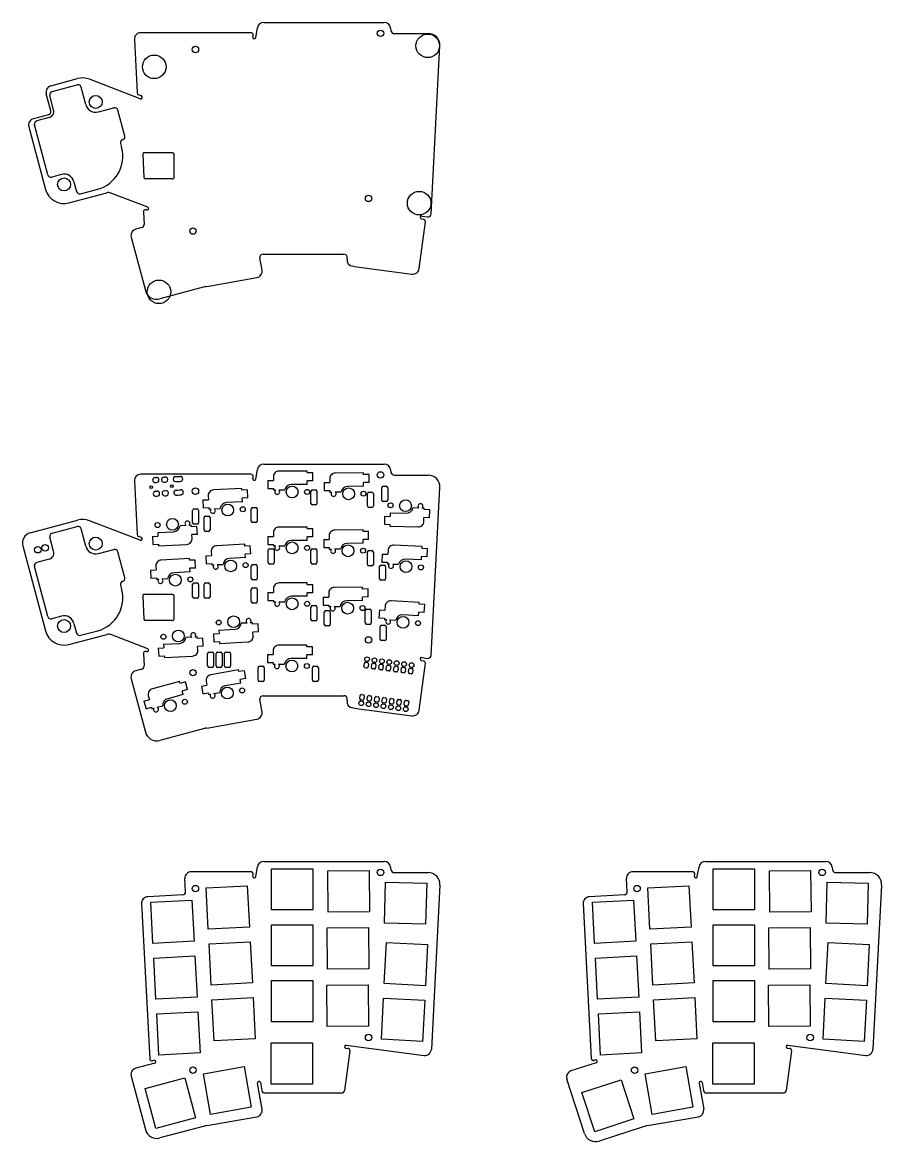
# Model space of a CAD drawing. Extents: x 33 to 645, y -281 to 127.
# Drawn here: x 352.9 to 644.8, y -252.8 to 127.4 of the extents above; entities that cross this region are included whole.
import ezdxf

# ---------------------------------------------------------------- set-up
doc = ezdxf.new("R2010")
doc.units = 0
doc.layers.add('BLACK', color=7, linetype='CONTINUOUS')

msp = doc.modelspace()

# ---------------------------------------------------------------- linework, layer by layer
at = {"layer": 'BLACK', "linetype": 'CONTINUOUS'}
for p, q in [((432.172799, 122.257674), (432.756093, 125.565697)), ((434.922672, 127.383671), (475.822531, 127.383671)), ((478.00371, 125.470828), (478.125256, 124.547593)), ((430.551586, 123.891171), (393.158092, 123.891171)), ((431.187991, 122.43132), (431.290192, 123.010935)), ((479.215845, 123.591171), (490.762058, 123.591171)), ((390.961107, 121.576032), (391.9127, 103.41854)), ((491.769481, 62.38466), (494.756576, 119.381827)), ((362.621903, 105.866372), (371.703366, 108.299742)), ((392.966374, 101.467345), (375.715019, 108.08952)), ((362.621052, 97.369432), (361.066269, 103.17193)), ((363.04295, 103.908637), (371.513704, 106.178369)), ((374.456072, 99.447407), (372.860923, 105.400552)), ((393.362895, 102.385258), (392.392896, 102.757607)), ((363.561095, 97.724845), (362.265133, 102.561417)), ((361.843237, 96.022212), (356.66202, 94.633901)), ((378.742682, 96.97254), (383.958673, 98.370169)), ((387.679398, 88.734313), (385.305894, 97.592352)), ((355.106388, 91.939463), (360.807254, 70.663542)), ((361.54854, 75.624434), (357.012358, 92.553695)), ((362.005464, 95.030404), (357.790174, 93.900914)), ((386.972293, 87.509569), (386.97229, 87.509568)), ((386.265185, 86.284824), (386.653414, 84.835933)), ((393.796446, 82.581003), (394.210468, 74.681003)), ((403.93662, 83.107171), (394.295761, 83.107171)), ((404.43662, 74.707171), (404.43662, 82.607171)), ((366.179905, 75.726606), (362.895761, 74.846617)), ((370.466515, 73.251739), (371.346506, 69.967586)), ((403.93662, 74.207171), (394.709782, 74.207171)), ((368.768096, 66.067348), (381.573904, 69.498653)), ((372.693725, 69.18977), (378.521685, 70.751367)), ((395.497858, 64.603803), (382.931716, 69.427493)), ((394.032622, 62.966017), (394.251882, 58.782261)), ((395.137645, 63.671952), (395.050371, 63.705454)), ((488.564045, 61.610303), (490.547086, 61.349231)), ((393.438092, 57.662174), (391.442569, 57.127472)), ((487.718224, 43.781383), (489.811445, 59.680981)), ((488.433518, 60.618861), (489.165757, 60.52246)), ((389.886937, 54.433034), (394.747914, 36.291617)), ((434.338018, 43.235147), (433.605197, 47.391132)), ((434.338018, 43.235147), (433.605197, 47.391132)), ((434.688485, 48.682147), (462.15794, 48.682147)), ((463.192147, 47.010301), (463.248529, 47.438569)), ((465.637413, 44.469393), (465.08617, 44.541966)), ((465.637413, 44.469393), (485.249887, 41.887363)), ((415.581915, 37.693967), (432.553472, 40.68654)), ((414.73874, 37.507038), (399.646893, 33.46319)), ((434.922672, -22.616329), (475.822531, -22.616329)), ((430.551586, -26.108829), (393.158092, -26.108829)), ((432.172799, -27.742326), (432.756093, -24.434303)), ((449.68862, -25.025559), (440.11282, -25.025559)), ((449.68862, -25.626068), (449.68862, -25.025559)), ((451.576431, -25.626068), (449.68862, -25.626068)), ((451.576431, -28.343868), (451.576431, -25.626068)), ((468.79354, -25.620212), (459.218105, -25.703776)), ((468.79878, -26.220699), (468.79354, -25.620212)), ((470.686519, -26.204224), (468.79878, -26.220699)), ((470.710236, -28.921921), (470.686519, -26.204224)), ((478.00371, -24.529172), (478.125256, -25.452407)), ((479.215845, -26.408829), (490.762058, -26.408829)), ((390.961107, -28.423968), (391.9127, -46.58146)), ((397.954016, -27.221554), (398.41059, -27.197626)), ((398.044411, -28.946387), (398.500985, -28.922459)), ((400.947109, -27.064692), (401.403682, -27.040764)), ((401.037504, -28.789525), (401.494077, -28.765597)), ((404.954809, -26.854658), (405.411382, -26.83073)), ((405.045204, -28.579491), (405.501777, -28.555563)), ((405.411382, -26.83073), (406.021864, -26.831581)), ((405.501777, -28.555563), (406.112258, -28.556414)), ((406.021864, -26.831581), (406.478437, -26.807653)), ((406.112258, -28.556414), (406.568832, -28.532486)), ((431.187991, -27.56868), (431.290192, -26.989065)), ((436.30282, -28.241869), (436.30282, -30.959669)), ((436.30282, -28.241869), (438.190631, -28.241869)), ((438.190631, -26.895669), (438.190631, -28.241869)), ((449.68862, -29.562669), (444.294631, -29.562669)), ((449.68862, -29.562669), (449.68862, -28.343868)), ((451.576431, -28.343868), (449.68862, -28.343868)), ((455.436317, -28.953212), (457.324056, -28.936738)), ((455.436317, -28.953212), (455.460034, -31.670908)), ((457.312308, -27.590589), (457.324056, -28.936738)), ((468.833133, -30.15715), (463.43935, -30.20422)), ((470.710236, -28.921921), (468.822497, -28.938395)), ((468.833133, -30.15715), (468.822497, -28.938395)), ((475.478551, -30.200029), (476.510551, -30.200029)), ((398.196677, -31.851799), (398.653251, -31.827871)), ((398.287072, -33.576632), (398.743645, -33.552704)), ((401.18977, -31.694938), (401.646343, -31.67101)), ((401.280164, -33.419771), (401.736738, -33.395843)), ((405.197637, -31.488099), (405.654211, -31.464171)), ((405.288032, -33.212932), (405.744605, -33.189004)), ((405.654211, -31.464171), (406.261259, -31.399512)), ((405.744605, -33.189004), (406.351653, -33.124345)), ((406.261259, -31.399512), (406.717832, -31.375584)), ((406.351653, -33.124345), (406.808227, -33.100417)), ((416.059798, -33.389165), (416.130254, -34.73352)), ((427.444156, -30.919859), (417.881479, -31.421019)), ((427.475585, -31.519545), (427.444156, -30.919859)), ((429.360808, -31.420746), (427.475585, -31.519545)), ((429.503047, -34.134821), (427.617823, -34.233621)), ((429.503047, -34.134821), (429.360808, -31.420746)), ((436.30282, -30.959669), (438.190631, -30.959669)), ((438.190631, -30.959669), (438.190631, -31.442668)), ((438.190631, -31.442668), (438.91902, -31.442668)), ((440.03662, -31.442269), (442.03463, -31.442668)), ((450.95762, -36.018029), (450.95762, -31.836429)), ((451.45762, -31.336429), (452.48962, -31.336429)), ((452.98962, -31.836429), (452.98962, -36.018029)), ((455.460034, -31.670908), (457.347773, -31.654434)), ((457.347773, -31.654434), (457.351988, -32.137415)), ((457.351988, -32.137415), (458.080349, -32.131058)), ((459.197903, -32.120907), (461.195841, -32.10387)), ((470.10922, -36.881629), (470.10922, -32.700029)), ((470.60922, -32.200029), (471.64122, -32.200029)), ((472.14122, -32.700029), (472.14122, -36.881629)), ((474.978551, -34.881629), (474.978551, -30.700029)), ((477.010551, -30.700029), (477.010551, -34.881629)), ((491.769481, -87.61534), (494.756576, -30.618173)), ((411.254245, -37.862035), (412.286245, -37.862035)), ((414.24503, -34.832321), (416.130254, -34.73352)), ((414.24503, -34.832321), (414.387268, -37.546396)), ((414.387268, -37.546396), (416.272492, -37.447596)), ((416.272492, -37.447596), (416.29777, -37.929933)), ((416.29777, -37.929933), (417.025161, -37.891812)), ((418.141209, -37.832923), (420.136501, -37.728753)), ((427.68161, -35.450751), (422.295013, -35.733051)), ((427.68161, -35.450751), (427.617823, -34.233621)), ((430.695059, -42.037829), (430.695059, -37.856229)), ((431.195059, -37.356229), (432.227059, -37.356229)), ((432.727059, -37.856229), (432.727059, -42.037829)), ((452.48962, -36.518029), (451.45762, -36.518029)), ((471.64122, -37.381629), (470.60922, -37.381629)), ((476.510551, -35.381629), (475.478551, -35.381629)), ((487.567151, -37.570892), (485.569835, -37.518192)), ((489.412517, -37.618816), (488.684378, -37.599749)), ((489.399873, -38.10165), (489.412517, -37.618816)), ((355.605439, -46.013685), (371.703366, -41.700258)), ((410.754245, -42.543635), (410.754245, -38.362035)), ((412.786245, -38.362035), (412.786245, -42.543635)), ((414.643244, -45.016835), (414.643244, -40.835235)), ((415.143244, -40.335235), (416.175244, -40.335235)), ((416.675244, -40.835235), (416.675244, -45.016835)), ((475.950187, -40.366155), (475.879044, -43.083023)), ((475.950187, -40.366155), (477.837351, -40.415573)), ((477.869256, -39.197189), (477.837351, -40.415573)), ((477.869256, -39.197189), (483.261396, -39.338387)), ((489.29349, -42.164257), (489.32873, -40.818518)), ((491.215894, -40.867935), (489.32873, -40.818518)), ((491.287037, -38.151067), (489.399873, -38.10165)), ((491.215894, -40.867935), (491.287037, -38.151067)), ((363.04295, -46.091363), (371.513704, -43.821631)), ((374.456072, -50.552593), (372.860923, -44.599448)), ((392.966374, -48.532655), (375.715019, -41.91048)), ((398.927492, -45.900522), (404.314089, -45.618222)), ((408.467893, -43.51835), (406.472601, -43.62252)), ((410.311332, -43.42134), (409.583941, -43.459461)), ((410.33661, -43.903677), (410.311332, -43.42134)), ((412.221834, -43.804877), (410.33661, -43.903677)), ((412.286245, -43.043635), (411.254245, -43.043635)), ((412.364072, -46.518952), (412.221834, -43.804877)), ((416.175244, -45.516835), (415.143244, -45.516835)), ((432.227059, -42.537829), (431.195059, -42.537829)), ((449.68862, -44.025519), (440.11282, -44.025519)), ((449.68862, -44.626028), (449.68862, -44.025519)), ((451.576431, -44.626028), (449.68862, -44.626028)), ((451.576431, -47.343828), (451.576431, -44.626028)), ((468.625554, -44.981438), (459.050119, -45.065002)), ((468.630794, -45.581925), (468.625554, -44.981438)), ((470.518533, -45.56545), (468.630794, -45.581925)), ((470.54225, -48.283147), (470.518533, -45.56545)), ((475.879044, -43.083023), (477.766208, -43.132441)), ((477.766208, -43.132441), (477.750488, -43.732745)), ((477.750488, -43.732745), (487.323007, -43.983409)), ((363.561095, -52.275155), (362.265133, -47.438583)), ((393.362895, -47.614742), (392.392896, -47.242393)), ((397.106055, -47.216452), (398.991279, -47.117652)), ((397.106055, -47.216452), (397.248294, -49.930527)), ((398.927492, -45.900522), (398.991279, -47.117652)), ((412.364072, -46.518952), (410.478848, -46.617753)), ((410.549304, -47.962108), (410.478848, -46.617753)), ((436.30282, -47.241829), (436.30282, -49.959629)), ((436.30282, -47.241829), (438.190631, -47.241829)), ((438.190631, -45.895629), (438.190631, -47.241829)), ((449.68862, -48.562629), (444.294631, -48.562629)), ((449.68862, -48.562629), (449.68862, -47.343828)), ((451.576431, -47.343828), (449.68862, -47.343828)), ((455.268331, -48.314438), (457.15607, -48.297964)), ((455.268331, -48.314438), (455.292048, -51.032134)), ((457.144322, -46.951815), (457.15607, -48.297964)), ((470.54225, -48.283147), (468.654511, -48.299621)), ((468.665147, -49.518376), (468.654511, -48.299621)), ((353.059854, -50.422767), (360.807254, -79.336458)), ((378.742682, -53.02746), (383.958673, -51.629831)), ((387.679398, -61.265687), (385.305894, -52.407648)), ((397.248294, -49.930527), (399.133517, -49.831728)), ((399.133517, -49.831728), (399.164946, -50.431414)), ((399.164946, -50.431414), (408.727623, -49.930254)), ((417.054181, -52.36312), (417.124637, -53.707475)), ((428.438539, -49.893814), (418.875862, -50.394974)), ((428.469968, -50.4935), (428.438539, -49.893814)), ((430.355191, -50.394701), (428.469968, -50.4935)), ((430.49743, -53.108776), (428.612206, -53.207576)), ((428.675993, -54.424706), (428.612206, -53.207576)), ((430.49743, -53.108776), (430.355191, -50.394701)), ((436.30282, -49.959629), (438.190631, -49.959629)), ((436.42882, -56.084029), (436.42882, -51.902429)), ((436.92882, -51.402429), (437.96082, -51.402429)), ((438.190631, -49.959629), (438.190631, -50.442628)), ((438.190631, -50.442628), (438.91902, -50.442628)), ((438.46082, -51.902429), (438.46082, -56.084029)), ((440.03662, -50.442229), (442.03463, -50.442628)), ((450.95762, -56.084029), (450.95762, -51.902429)), ((451.45762, -51.402429), (452.48962, -51.402429)), ((452.98962, -51.902429), (452.98962, -56.084029)), ((455.292048, -51.032134), (457.179787, -51.01566)), ((457.179787, -51.01566), (457.184002, -51.498641)), ((457.184002, -51.498641), (457.912363, -51.492284)), ((459.029917, -51.482133), (461.027855, -51.465096)), ((468.665147, -49.518376), (463.271364, -49.565446)), ((470.10922, -56.727235), (470.10922, -52.545635)), ((470.60922, -52.045635), (471.64122, -52.045635)), ((472.14122, -52.545635), (472.14122, -56.727235)), ((475.17605, -53.192397), (475.033811, -55.906473)), ((475.17605, -53.192397), (477.061273, -53.291198)), ((477.131729, -51.946843), (477.061273, -53.291198)), ((488.711834, -50.681055), (479.149157, -50.179895)), ((488.680405, -51.280741), (488.711834, -50.681055)), ((490.565629, -51.37954), (488.680405, -51.280741)), ((490.423391, -54.093616), (490.565629, -51.37954)), ((362.005464, -54.969596), (357.790174, -56.099086)), ((409.665791, -54.733669), (400.103114, -55.234829)), ((409.69722, -55.333355), (409.665791, -54.733669)), ((411.582443, -55.234556), (409.69722, -55.333355)), ((411.724682, -57.948631), (411.582443, -55.234556)), ((415.239413, -53.806276), (417.124637, -53.707475)), ((415.239413, -53.806276), (415.381651, -56.520351)), ((415.381651, -56.520351), (417.266875, -56.421551)), ((417.266875, -56.421551), (417.292153, -56.903888)), ((417.292153, -56.903888), (418.019544, -56.865767)), ((419.135592, -56.806878), (421.130884, -56.702708)), ((428.675993, -54.424706), (423.289396, -54.707006)), ((431.195059, -56.787229), (432.227059, -56.787229)), ((437.96082, -56.584029), (436.92882, -56.584029)), ((452.48962, -56.584029), (451.45762, -56.584029)), ((474.77482, -56.939629), (475.80682, -56.939629)), ((475.033811, -55.906473), (476.919035, -56.005273)), ((476.919035, -56.005273), (476.893757, -56.48761)), ((476.893757, -56.48761), (477.621148, -56.525731)), ((478.737236, -56.583823), (480.732488, -56.68879)), ((488.47438, -55.211947), (483.087783, -54.929646)), ((488.47438, -55.211947), (488.538167, -53.994816)), ((490.423391, -54.093616), (488.538167, -53.994816)), ((361.54854, -74.375566), (357.012358, -57.446305)), ((396.466665, -58.646131), (398.351889, -58.54733)), ((396.466665, -58.646131), (396.608903, -61.360206)), ((398.281433, -57.202975), (398.351889, -58.54733)), ((409.903245, -59.264561), (404.516648, -59.546861)), ((411.724682, -57.948631), (409.839458, -58.047431)), ((409.903245, -59.264561), (409.839458, -58.047431)), ((430.695059, -61.468829), (430.695059, -57.287229)), ((432.727059, -57.287229), (432.727059, -61.468829)), ((471.64122, -57.227235), (470.60922, -57.227235)), ((474.27482, -61.621229), (474.27482, -57.439629)), ((476.30682, -57.439629), (476.30682, -61.621229)), ((386.265185, -63.715176), (386.653414, -65.164067)), ((386.972293, -62.490431), (386.97229, -62.490432)), ((396.608903, -61.360206), (398.494127, -61.261406)), ((398.494127, -61.261406), (398.519405, -61.743743)), ((398.519405, -61.743743), (399.246796, -61.705622)), ((400.362844, -61.646733), (402.358136, -61.542563)), ((410.754245, -67.703035), (410.754245, -63.521435)), ((411.254245, -63.021435), (412.286245, -63.021435)), ((412.786245, -63.521435), (412.786245, -67.703035)), ((414.643244, -67.703035), (414.643244, -63.521435)), ((415.143244, -63.021435), (416.175244, -63.021435)), ((416.675244, -63.521435), (416.675244, -67.703035)), ((432.227059, -61.968829), (431.195059, -61.968829)), ((449.68862, -63.025719), (440.11282, -63.025719)), ((449.68862, -63.626228), (449.68862, -63.025719)), ((451.576431, -63.626228), (449.68862, -63.626228)), ((451.576431, -66.344028), (451.576431, -63.626228)), ((468.459747, -64.480916), (458.884312, -64.56448)), ((468.464987, -65.081403), (468.459747, -64.480916)), ((475.80682, -62.121229), (474.77482, -62.121229)), ((393.796446, -67.418997), (394.210468, -75.318997)), ((403.93662, -66.892829), (394.295761, -66.892829)), ((404.43662, -75.292829), (404.43662, -67.392829)), ((412.286245, -68.203035), (411.254245, -68.203035)), ((416.175244, -68.203035), (415.143244, -68.203035)), ((430.695059, -69.354832), (430.695059, -65.173232)), ((431.195059, -64.673232), (432.227059, -64.673232)), ((432.727059, -65.173232), (432.727059, -69.354832)), ((436.30282, -66.242029), (436.30282, -68.959829)), ((436.30282, -66.242029), (438.190631, -66.242029)), ((438.190631, -64.895829), (438.190631, -66.242029)), ((449.68862, -67.562829), (444.294631, -67.562829)), ((449.68862, -67.562829), (449.68862, -66.344028)), ((451.576431, -66.344028), (449.68862, -66.344028)), ((455.102524, -67.813916), (456.990263, -67.797442)), ((455.102524, -67.813916), (455.126241, -70.531612)), ((456.978515, -66.451293), (456.990263, -67.797442)), ((470.352726, -65.064928), (468.464987, -65.081403)), ((470.376443, -67.782625), (468.488704, -67.799099)), ((468.49934, -69.017854), (468.488704, -67.799099)), ((470.376443, -67.782625), (470.352726, -65.064928)), ((432.227059, -69.854832), (431.195059, -69.854832)), ((436.30282, -68.959829), (438.190631, -68.959829)), ((438.190631, -68.959829), (438.190631, -69.442828)), ((438.190631, -69.442828), (438.91902, -69.442828)), ((440.03662, -69.442429), (442.03463, -69.442828)), ((450.95762, -75.397829), (450.95762, -71.216229)), ((451.45762, -70.716229), (452.48962, -70.716229)), ((452.98962, -71.216229), (452.98962, -75.397829)), ((455.126241, -70.531612), (457.01398, -70.515138)), ((457.01398, -70.515138), (457.018195, -70.998119)), ((457.018195, -70.998119), (457.746556, -70.991762)), ((458.86411, -70.981611), (460.862048, -70.964574)), ((468.49934, -69.017854), (463.105557, -69.064924)), ((469.897316, -71.916029), (470.929316, -71.916029)), ((474.184061, -72.120667), (474.041822, -74.834743)), ((474.184061, -72.120667), (476.069284, -72.219468)), ((476.13974, -70.875113), (476.069284, -72.219468)), ((487.719845, -69.609325), (478.157168, -69.108165)), ((487.688416, -70.209011), (487.719845, -69.609325)), ((489.57364, -70.30781), (487.688416, -70.209011)), ((489.431402, -73.021886), (489.57364, -70.30781)), ((366.179905, -74.273394), (362.895761, -75.153383)), ((403.93662, -75.792829), (394.709782, -75.792829)), ((452.48962, -75.897829), (451.45762, -75.897829)), ((455.487712, -77.113035), (455.487712, -72.931435)), ((455.987712, -72.431435), (457.019712, -72.431435)), ((457.519712, -72.931435), (457.519712, -77.113035)), ((469.397316, -76.597629), (469.397316, -72.416029)), ((471.429316, -72.416029), (471.429316, -76.597629)), ((474.041822, -74.834743), (475.927046, -74.933543)), ((475.927046, -74.933543), (475.901768, -75.41588)), ((475.901768, -75.41588), (476.629159, -75.454001)), ((477.745247, -75.512093), (479.740499, -75.61706)), ((487.482391, -74.140217), (482.095794, -73.857916)), ((487.482391, -74.140217), (487.546178, -72.923086)), ((489.431402, -73.021886), (487.546178, -72.923086)), ((370.466515, -76.748261), (371.346506, -80.032414)), ((372.693725, -80.81023), (378.521685, -79.248633)), ((419.688693, -79.00849), (425.07529, -78.72619)), ((419.688693, -79.00849), (419.75248, -80.22562)), ((429.229094, -76.626318), (427.233802, -76.730488)), ((431.072533, -76.529308), (430.345142, -76.567429)), ((431.097811, -77.011645), (431.072533, -76.529308)), ((432.983035, -76.912845), (431.097811, -77.011645)), ((433.125273, -79.62692), (431.240049, -79.725721)), ((431.310505, -81.070076), (431.240049, -79.725721)), ((433.125273, -79.62692), (432.983035, -76.912845)), ((457.019712, -77.613035), (455.987712, -77.613035)), ((470.929316, -77.097629), (469.897316, -77.097629)), ((474.441366, -82.069629), (474.441366, -77.888029)), ((474.941366, -77.388029), (475.973366, -77.388029)), ((476.473366, -77.888029), (476.473366, -82.069629)), ((368.768096, -83.932652), (381.573904, -80.501347)), ((395.497858, -85.396197), (382.931716, -80.572507)), ((400.916266, -83.848595), (406.302863, -83.566295)), ((410.456667, -81.466423), (408.461375, -81.570593)), ((412.300106, -81.369413), (411.572715, -81.407534)), ((412.325384, -81.85175), (412.300106, -81.369413)), ((414.210608, -81.75295), (412.325384, -81.85175)), ((414.352846, -84.467025), (414.210608, -81.75295)), ((417.867256, -80.32442), (419.75248, -80.22562)), ((417.867256, -80.32442), (418.009495, -83.038495)), ((418.009495, -83.038495), (419.894718, -82.939696)), ((419.894718, -82.939696), (419.926147, -83.539382)), ((419.926147, -83.539382), (429.488824, -83.038222)), ((475.973366, -82.569629), (474.941366, -82.569629)), ((394.032622, -87.033983), (394.251882, -91.217739)), ((395.137645, -86.328048), (395.050371, -86.294546)), ((399.094829, -85.164525), (400.980053, -85.065725)), ((399.094829, -85.164525), (399.237068, -87.8786)), ((400.916266, -83.848595), (400.980053, -85.065725)), ((414.352846, -84.467025), (412.467622, -84.565826)), ((412.538078, -85.910181), (412.467622, -84.565826)), ((415.837772, -91.210435), (415.837772, -87.028835)), ((416.337772, -86.528835), (417.369772, -86.528835)), ((417.869772, -87.028835), (417.869772, -91.210435)), ((418.720672, -91.210435), (418.720672, -87.028835)), ((419.220672, -86.528835), (420.252672, -86.528835)), ((420.752672, -87.028835), (420.752672, -91.210435)), ((421.603572, -91.210435), (421.603572, -87.028835)), ((422.103572, -86.528835), (423.135572, -86.528835)), ((423.635572, -87.028835), (423.635572, -91.210435)), ((436.214514, -87.374053), (436.214514, -90.091853)), ((436.214514, -87.374053), (438.102325, -87.374053)), ((438.102325, -86.027853), (438.102325, -87.374053)), ((449.600314, -84.157743), (440.024514, -84.157743)), ((449.600314, -84.758252), (449.600314, -84.157743)), ((451.488125, -84.758252), (449.600314, -84.758252)), ((451.488125, -87.476052), (451.488125, -84.758252)), ((399.237068, -87.8786), (401.122291, -87.779801)), ((401.122291, -87.779801), (401.15372, -88.379487)), ((401.15372, -88.379487), (410.716397, -87.878327)), ((436.214514, -90.091853), (438.102325, -90.091853)), ((438.102325, -90.091853), (438.102325, -90.574852)), ((438.102325, -90.574852), (438.830714, -90.574852)), ((439.948314, -90.574453), (441.946324, -90.574852)), ((449.600314, -88.694853), (444.206325, -88.694853)), ((449.600314, -88.694853), (449.600314, -87.476052)), ((451.488125, -87.476052), (449.600314, -87.476052)), ((468.959755, -91.379944), (469.098896, -90.323064)), ((469.547684, -89.978697), (470.142551, -90.057012)), ((470.486918, -90.505801), (470.347777, -91.562681)), ((471.478025, -91.711481), (471.617167, -90.654601)), ((472.065954, -90.310233), (472.660821, -90.388549)), ((473.005188, -90.837337), (472.866047, -91.894217)), ((473.996295, -92.043017), (474.135435, -90.986137)), ((474.584224, -90.64177), (475.179091, -90.720085)), ((475.523458, -91.168874), (475.384317, -92.225754)), ((477.102494, -90.973306), (477.697361, -91.051622)), ((487.718224, -106.218617), (489.811445, -90.319019)), ((488.433518, -89.381139), (489.165757, -89.47754)), ((488.564045, -88.389697), (490.547086, -88.650769)), ((393.438092, -92.337826), (391.442569, -92.872528)), ((417.369772, -91.710435), (416.337772, -91.710435)), ((426.380845, -92.557457), (416.950523, -94.220277)), ((420.252672, -91.710435), (419.220672, -91.710435)), ((423.135572, -91.710435), (422.103572, -91.710435)), ((426.485123, -93.148843), (426.380845, -92.557457)), ((428.344253, -92.821028), (426.485123, -93.148843)), ((428.816194, -95.497539), (428.344253, -92.821028)), ((433.02162, -96.00854), (433.02162, -91.82694)), ((433.52162, -91.32694), (434.55362, -91.32694)), ((435.05362, -91.82694), (435.05362, -96.00854)), ((451.445772, -96.020035), (451.445772, -91.838435)), ((451.945772, -91.338435), (452.977772, -91.338435)), ((453.477772, -91.838435), (453.477772, -96.020035)), ((469.898989, -91.907048), (469.304122, -91.828733)), ((472.417259, -92.238585), (471.822392, -92.160269)), ((474.935529, -92.570121), (474.340662, -92.491806)), ((476.514564, -92.374554), (476.653705, -91.317674)), ((477.453799, -92.901658), (476.858932, -92.823342)), ((478.041728, -91.50041), (477.902587, -92.557292)), ((479.032834, -92.70609), (479.171975, -91.64921)), ((479.972069, -93.233195), (479.377202, -93.154879)), ((479.620764, -91.304843), (480.215631, -91.383158)), ((480.559998, -91.831947), (480.420857, -92.888827)), ((481.551104, -93.037627), (481.690245, -91.980747)), ((482.490339, -93.564731), (481.895472, -93.486415)), ((482.139034, -91.636379), (482.733901, -91.714695)), ((483.078268, -92.163483), (482.939127, -93.220364)), ((484.069374, -93.369163), (484.208515, -92.312283)), ((485.008609, -93.896268), (484.413742, -93.817952)), ((484.657304, -91.967916), (485.252171, -92.04623)), ((485.596538, -92.49502), (485.457397, -93.5519)), ((389.886937, -95.566966), (394.747914, -113.708383)), ((406.332092, -96.548353), (397.08258, -99.026752)), ((406.487516, -97.1284), (406.332092, -96.548353)), ((408.311001, -96.639799), (406.487516, -97.1284)), ((409.014419, -99.264992), (408.311001, -96.639799)), ((413.756912, -98.049324), (415.616043, -97.721508)), ((413.756912, -98.049324), (414.228853, -100.725834)), ((415.382278, -96.395761), (415.616043, -97.721508)), ((427.168706, -97.025638), (421.856664, -97.962295)), ((428.816194, -95.497539), (426.957064, -95.825354)), ((427.168706, -97.025638), (426.957064, -95.825354)), ((434.55362, -96.50854), (433.52162, -96.50854)), ((452.977772, -96.520035), (451.945772, -96.520035)), ((394.234844, -103.119569), (396.05833, -102.630969)), ((395.709907, -101.330639), (396.05833, -102.630969)), ((407.506383, -100.930864), (402.296189, -102.326932)), ((409.014419, -99.264992), (407.190934, -99.753593)), ((407.506383, -100.930864), (407.190934, -99.753593)), ((414.228853, -100.725834), (416.087984, -100.398019)), ((416.087984, -100.398019), (416.171856, -100.87368)), ((416.171856, -100.87368), (416.889179, -100.747198)), ((417.989731, -100.552735), (419.957456, -100.206178)), ((434.338018, -106.764853), (433.605197, -102.608868)), ((434.338018, -106.764853), (433.605197, -102.608868)), ((434.688485, -101.317853), (462.15794, -101.317853)), ((463.192147, -102.989699), (463.248529, -102.561431)), ((467.519241, -102.321728), (467.658382, -101.264848)), ((468.107171, -100.92048), (468.702038, -100.998796)), ((469.046405, -101.447585), (468.907264, -102.504465)), ((470.037511, -102.653265), (470.176652, -101.596384)), ((470.625441, -101.252017), (471.220308, -101.330333)), ((471.564675, -101.779121), (471.425534, -102.836001)), ((472.555781, -102.984801), (472.694922, -101.927921)), ((473.143711, -101.583553), (473.738578, -101.661869)), ((474.082945, -102.110658), (473.943804, -103.167538)), ((475.074051, -103.316338), (475.213192, -102.259457)), ((475.661981, -101.91509), (476.256848, -101.993406)), ((476.601215, -102.442194), (476.462074, -103.499074)), ((477.592321, -103.647874), (477.731462, -102.590994)), ((478.180251, -102.246625), (478.775118, -102.324942)), ((480.698521, -102.578163), (481.293387, -102.656479)), ((394.234844, -103.119569), (394.938263, -105.744764)), ((394.938263, -105.744764), (396.76175, -105.256161)), ((396.76175, -105.256161), (396.886758, -105.722702)), ((396.886758, -105.722702), (397.590327, -105.534182)), ((398.669743, -105.24454), (400.599775, -104.727803)), ((465.637413, -105.530607), (465.08617, -105.458034)), ((465.637413, -105.530607), (485.249887, -108.112637)), ((468.458476, -102.848832), (467.863609, -102.770516)), ((470.976746, -103.180369), (470.381879, -103.102053)), ((473.495016, -103.511905), (472.900149, -103.43359)), ((476.013286, -103.843442), (475.418419, -103.765126)), ((478.531556, -104.174978), (477.936689, -104.096663)), ((479.119485, -102.773731), (478.980344, -103.830611)), ((480.110591, -103.979411), (480.249732, -102.92253)), ((481.049826, -104.506515), (480.454959, -104.428199)), ((481.637755, -103.105267), (481.498614, -104.162147)), ((482.628861, -104.310947), (482.768002, -103.254067)), ((483.568096, -104.838051), (482.973229, -104.759736)), ((483.216792, -102.9097), (483.811657, -102.988015)), ((484.156025, -103.436804), (484.016884, -104.493684)), ((415.581915, -112.306033), (432.553472, -109.31346)), ((414.73874, -112.492962), (399.646893, -116.53681)), ((432.172799, -162.742326), (432.756093, -159.434303)), ((434.922672, -157.616329), (475.822531, -157.616329)), ((478.00371, -159.529172), (478.125256, -160.452407)), ((582.172799, -162.742326), (582.756093, -159.434303)), ((584.922672, -157.616329), (625.822531, -157.616329)), ((628.00371, -159.529172), (628.125256, -160.452407)), ((408.37009, -167.934648), (408.133688, -163.423972)), ((430.551586, -161.108829), (410.330673, -161.108829)), ((431.187991, -162.56868), (431.290192, -161.989065)), ((437.55782, -160.102669), (451.55782, -160.102669)), ((437.55782, -174.102669), (437.55782, -160.102669)), ((451.55782, -160.102669), (451.55782, -174.102669)), ((456.663875, -160.803179), (470.663342, -160.681008)), ((456.786046, -174.802646), (456.663875, -160.803179)), ((470.663342, -160.681008), (470.785513, -174.680475)), ((479.215845, -161.408829), (490.762058, -161.408829)), ((558.37009, -167.934648), (558.133688, -163.423972)), ((580.551586, -161.108829), (560.330673, -161.108829)), ((581.187991, -162.56868), (581.290192, -161.989065)), ((587.55782, -160.102669), (601.55782, -160.102669)), ((587.55782, -174.102669), (587.55782, -160.102669)), ((601.55782, -160.102669), (601.55782, -174.102669)), ((606.663875, -160.803179), (620.663342, -160.681008)), ((606.786046, -174.802646), (606.663875, -160.803179)), ((620.663342, -160.681008), (620.785513, -174.680475)), ((629.215845, -161.408829), (640.762058, -161.408829)), ((415.334017, -166.631741), (429.31483, -165.899038)), ((416.06672, -180.612554), (415.334017, -166.631741)), ((429.31483, -165.899038), (430.047533, -179.879851)), ((475.883947, -178.606731), (476.250424, -164.611528)), ((476.250424, -164.611528), (490.245627, -164.978005)), ((490.245627, -164.978005), (489.87915, -178.973208)), ((494.756576, -165.618173), (491.831769, -221.42682)), ((565.334017, -166.631741), (579.31483, -165.899038)), ((566.06672, -180.612554), (565.334017, -166.631741)), ((579.31483, -165.899038), (580.047533, -179.879851)), ((625.883947, -178.606731), (626.250424, -164.611528)), ((626.250424, -164.611528), (640.245627, -164.978005)), ((640.245627, -164.978005), (639.87915, -178.973208)), ((644.756576, -165.618173), (641.831769, -221.42682)), ((407.423799, -168.985616), (395.491101, -169.611003)), ((396.561569, -171.471422), (410.542382, -170.738719)), ((410.542382, -170.738719), (411.275085, -184.719532)), ((557.423799, -168.985616), (545.491101, -169.611003)), ((546.561569, -171.471422), (560.542382, -170.738719)), ((560.542382, -170.738719), (561.275085, -184.719532)), ((393.409259, -171.923122), (396.171534, -224.632226)), ((397.294272, -185.452235), (396.561569, -171.471422)), ((451.55782, -174.102669), (437.55782, -174.102669)), ((470.785513, -174.680475), (456.786046, -174.802646)), ((543.409259, -171.923122), (546.16433, -224.494753)), ((547.294272, -185.452235), (546.561569, -171.471422)), ((601.55782, -174.102669), (587.55782, -174.102669)), ((620.785513, -174.680475), (606.786046, -174.802646)), ((489.87915, -178.973208), (475.883947, -178.606731)), ((639.87915, -178.973208), (625.883947, -178.606731)), ((430.047533, -179.879851), (416.06672, -180.612554)), ((437.55782, -179.102629), (451.55782, -179.102629)), ((437.55782, -193.102629), (437.55782, -179.102629)), ((451.55782, -179.102629), (451.55782, -193.102629)), ((456.495889, -180.164405), (470.495356, -180.042234)), ((456.61806, -194.163872), (456.495889, -180.164405)), ((470.495356, -180.042234), (470.617527, -194.041701)), ((580.047533, -179.879851), (566.06672, -180.612554)), ((587.55782, -179.102629), (601.55782, -179.102629)), ((587.55782, -193.102629), (587.55782, -179.102629)), ((601.55782, -179.102629), (601.55782, -193.102629)), ((606.495889, -180.164405), (620.495356, -180.042234)), ((606.61806, -194.163872), (606.495889, -180.164405)), ((620.495356, -180.042234), (620.617527, -194.041701)), ((411.275085, -184.719532), (397.294272, -185.452235)), ((416.3284, -185.605696), (430.309213, -184.872993)), ((417.061103, -199.586509), (416.3284, -185.605696)), ((430.309213, -184.872993), (431.041916, -198.853806)), ((475.86092, -199.103995), (476.593623, -185.123182)), ((476.593623, -185.123182), (490.574436, -185.855885)), ((490.574436, -185.855885), (489.841733, -199.836698)), ((561.275085, -184.719532), (547.294272, -185.452235)), ((566.3284, -185.605696), (580.309213, -184.872993)), ((567.061103, -199.586509), (566.3284, -185.605696)), ((580.309213, -184.872993), (581.041916, -198.853806)), ((625.86092, -199.103995), (626.593623, -185.123182)), ((626.593623, -185.123182), (640.574436, -185.855885)), ((640.574436, -185.855885), (639.841733, -199.836698)), ((397.555652, -190.445551), (411.536465, -189.712848)), ((411.536465, -189.712848), (412.269168, -203.693661)), ((547.555652, -190.445551), (561.536465, -189.712848)), ((561.536465, -189.712848), (562.269168, -203.693661)), ((398.288355, -204.426364), (397.555652, -190.445551)), ((451.55782, -193.102629), (437.55782, -193.102629)), ((548.288355, -204.426364), (547.555652, -190.445551)), ((601.55782, -193.102629), (587.55782, -193.102629)), ((470.617527, -194.041701), (456.61806, -194.163872)), ((620.617527, -194.041701), (606.61806, -194.163872)), ((431.041916, -198.853806), (417.061103, -199.586509)), ((437.55782, -198.102829), (451.55782, -198.102829)), ((437.55782, -212.102829), (437.55782, -198.102829)), ((451.55782, -198.102829), (451.55782, -212.102829)), ((456.330082, -199.663883), (470.329549, -199.541712)), ((456.452253, -213.66335), (456.330082, -199.663883)), ((470.329549, -199.541712), (470.45172, -213.541179)), ((489.841733, -199.836698), (475.86092, -199.103995)), ((581.041916, -198.853806), (567.061103, -199.586509)), ((587.55782, -198.102829), (601.55782, -198.102829)), ((587.55782, -212.102829), (587.55782, -198.102829)), ((601.55782, -198.102829), (601.55782, -212.102829)), ((606.330082, -199.663883), (620.329549, -199.541712)), ((606.452253, -213.66335), (606.330082, -199.663883)), ((620.329549, -199.541712), (620.45172, -213.541179)), ((639.841733, -199.836698), (625.86092, -199.103995)), ((412.269168, -203.693661), (398.288355, -204.426364)), ((417.32277, -204.57939), (431.303583, -203.846687)), ((418.055473, -218.560203), (417.32277, -204.57939)), ((431.303583, -203.846687), (432.036286, -217.8275)), ((474.868931, -218.032265), (475.601634, -204.051452)), ((475.601634, -204.051452), (489.582447, -204.784155)), ((489.582447, -204.784155), (488.849744, -218.764968)), ((562.269168, -203.693661), (548.288355, -204.426364)), ((567.32277, -204.57939), (581.303583, -203.846687)), ((568.055473, -218.560203), (567.32277, -204.57939)), ((581.303583, -203.846687), (582.036286, -217.8275)), ((624.868931, -218.032265), (625.601634, -204.051452)), ((625.601634, -204.051452), (639.582447, -204.784155)), ((639.582447, -204.784155), (638.849744, -218.764968)), ((398.550343, -209.419495), (412.531156, -208.686792)), ((412.531156, -208.686792), (413.263859, -222.667605)), ((548.550343, -209.419495), (562.531156, -208.686792)), ((562.531156, -208.686792), (563.263859, -222.667605)), ((399.283046, -223.400308), (398.550343, -209.419495)), ((451.55782, -212.102829), (437.55782, -212.102829)), ((549.283046, -223.400308), (548.550343, -209.419495)), ((601.55782, -212.102829), (587.55782, -212.102829)), ((470.45172, -213.541179), (456.452253, -213.66335)), ((620.45172, -213.541179), (606.452253, -213.66335)), ((432.036286, -217.8275), (418.055473, -218.560203)), ((437.469514, -219.234853), (451.469514, -219.234853)), ((437.469514, -233.234853), (437.469514, -219.234853)), ((451.469514, -219.234853), (451.469514, -233.234853)), ((462.885846, -220.009146), (489.34763, -223.49286)), ((488.849744, -218.764968), (474.868931, -218.032265)), ((582.036286, -217.8275), (568.055473, -218.560203)), ((587.469514, -219.234853), (601.469514, -219.234853)), ((587.469514, -233.234853), (587.469514, -219.234853)), ((601.469514, -219.234853), (601.469514, -233.234853)), ((612.885846, -220.009146), (639.34763, -223.49286)), ((638.849744, -218.764968), (624.868931, -218.032265)), ((413.263859, -222.667605), (399.283046, -223.400308)), ((464.151129, -221.940776), (462.384289, -235.36143)), ((462.76187, -221.001407), (463.505439, -221.0993)), ((563.263859, -222.667605), (549.283046, -223.400308)), ((614.151129, -221.940776), (612.384289, -235.36143)), ((612.76187, -221.001407), (613.505439, -221.0993)), ((397.871261, -226.149954), (391.442569, -227.872528)), ((397.612443, -225.184029), (397.11462, -225.31742)), ((414.447729, -229.739887), (428.235038, -227.308812)), ((428.235038, -227.308812), (430.666113, -241.096121)), ((547.847757, -225.991938), (539.236532, -228.78991)), ((547.538741, -225.040882), (547.145064, -225.168795)), ((564.447729, -229.739887), (578.235038, -227.308812)), ((578.235038, -227.308812), (580.666113, -241.096121)), ((389.886937, -230.566966), (394.747914, -248.708383)), ((394.634597, -234.762518), (408.157558, -231.139051)), ((408.157558, -231.139051), (411.781025, -244.662012)), ((416.878804, -243.527196), (414.447729, -229.739887)), ((543.818801, -250.012023), (537.824049, -231.56207)), ((542.978404, -236.09931), (556.293194, -231.773072)), ((556.293194, -231.773072), (560.619432, -245.087862)), ((566.878804, -243.527196), (564.447729, -229.739887)), ((398.258064, -248.285479), (394.634597, -234.762518)), ((434.338008, -241.764794), (432.77912, -232.9239)), ((433.762362, -232.74188), (434.232623, -235.408866)), ((451.469514, -233.234853), (437.469514, -233.234853)), ((582.77912, -232.9239), (584.337199, -241.760205)), ((583.762362, -232.74188), (584.232623, -235.408866)), ((601.469514, -233.234853), (587.469514, -233.234853)), ((434.338018, -241.764853), (433.605197, -237.608868)), ((461.293699, -236.317853), (435.315912, -236.317853)), ((547.304642, -249.4141), (542.978404, -236.09931)), ((611.293699, -236.317853), (585.315912, -236.317853)), ((430.666113, -241.096121), (416.878804, -243.527196)), ((580.666113, -241.096121), (566.878804, -243.527196)), ((411.781025, -244.662012), (398.258064, -248.285479)), ((415.581915, -247.306033), (432.553472, -244.31346)), ((560.619432, -245.087862), (547.304642, -249.4141)), ((565.298783, -247.35116), (582.552652, -244.308807)), ((414.73874, -247.492962), (399.646893, -251.53681)), ((563.809744, -247.72242), (548.859095, -252.580181))]:
    msp.add_line(p, q, dxfattribs=at)
at = {"layer": 'BLACK'}
for centre, radius in [((474.585172, 123.669565), 1.1), ((490.614, 119.427765), 4), ((411.694772, 118.157765), 1.1), ((397.714, 112.281), 4), ((377.836811, 100.353279), 2.2), ((367.085772, 72.345866), 2.2), ((470.51562, 67.609571), 1.1), ((487.693, 65.99), 4), ((410.881972, 56.511965), 1.1), ((399.311772, 35.861765), 4), ((474.585172, -26.330435), 1.1), ((396.726227, -30.490691), 0.450001), ((403.716634, -30.12434), 0.45), ((444.55782, -32.102669), 2), ((411.694772, -31.842235), 1.1), ((449.63782, -32.102669), 0.85), ((463.724694, -32.741827), 2), ((468.804501, -32.697496), 0.85), ((422.690775, -38.255796), 2), ((427.763813, -37.98993), 0.85), ((477.986528, -36.659389), 0.85), ((483.064787, -36.792368), 2), ((403.918327, -43.095477), 2), ((398.845289, -43.361343), 0.85), ((377.836811, -49.646721), 2.2), ((444.55782, -51.102629), 2), ((358.201068, -51.744355), 1.1), ((360.65452, -51.086955), 1.100001), ((449.63782, -51.102629), 0.85), ((463.556708, -52.103053), 2), ((468.636515, -52.058722), 0.85), ((423.685158, -57.229751), 2), ((428.758196, -56.963885), 0.85), ((483.217678, -57.47994), 2), ((488.290716, -57.745806), 0.85), ((404.91241, -62.069606), 2), ((409.985448, -61.80374), 0.85), ((444.55782, -70.102829), 2), ((449.63782, -70.102829), 0.85), ((463.390901, -71.602531), 2), ((468.470708, -71.5582), 0.85), ((367.085772, -77.654134), 2.2), ((419.60649, -76.469311), 0.85), ((424.679528, -76.203445), 2), ((482.225689, -76.40821), 2), ((487.298727, -76.674076), 0.85), ((405.907101, -81.04355), 2), ((400.834063, -81.309416), 0.85), ((470.51562, -82.390429), 1.1), ((444.469514, -91.234853), 2), ((449.549514, -91.234853), 0.85), ((469.988722, -88.927067), 0.8), ((472.506992, -89.258603), 0.8), ((475.025262, -89.59014), 0.8), ((477.543532, -89.921676), 0.799999), ((480.061802, -90.253213), 0.8), ((482.580072, -90.584749), 0.799999), ((485.098342, -90.916286), 0.8), ((410.881972, -93.488035), 1.1), ((422.556921, -100.418004), 2.000001), ((427.559744, -99.535872), 0.849999), ((408.114714, -103.397465), 0.85), ((403.207811, -104.712265), 2), ((468.017437, -103.900462), 0.8), ((470.535707, -104.231998), 0.8), ((473.053977, -104.563535), 0.8), ((475.572247, -104.895072), 0.799999), ((478.090517, -105.226608), 0.8), ((480.608787, -105.558145), 0.8), ((483.127057, -105.889681), 0.8), ((474.585172, -161.330435), 1.1), ((624.585172, -161.330435), 1.1), ((411.694772, -166.842235), 1.1), ((561.694772, -166.842235), 1.1), ((470.51562, -217.390429), 1.1), ((620.51562, -217.390429), 1.1), ((410.881972, -228.488035), 1.1), ((560.881972, -228.488035), 1.1)]:
    msp.add_circle(centre, radius, dxfattribs=at)
for centre, radius, start, end in [((434.9227, 125.1837), 2.200024, 90.00078132, 170.00087896), ((475.8225, 125.1837), 2.199971, 7.49912871, 89.99919264), ((393.1581, 121.6911), 2.200004, -269.99979166, -177.00186019), ((430.5516, 123.1412), 0.749971, -10.00235504, 90.00106956), ((431.6804, 122.3444), 0.499978, -190.01094691, -9.98902717), ((479.2158, 124.6912), 1.100029, -172.49823593, -89.99765614), ((490.7621, 119.5912), 3.999971, -3.00044892, 90.00060161), ((373.3857, 102.0214), 6.499833, 69.00011545, 105.00048815), ((363.1913, 103.7413), 2.199986, -255.00036039, -165.00076325), ((363.3277, 102.8461), 1.100042, -254.99778286, -165.00155809), ((371.7985, 105.116), 1.09988, 14.99379149, 105.00679714), ((392.6617, 103.4578), 0.750017, -176.99949854, -111.00178936), ((377.8369, 100.3534), 3.500094, -164.99837347, -75.00184537), ((393.1636, 101.9267), 0.499994, -113.23647002, 66.50963589), ((361.5585, 97.0847), 1.10004, -74.99777624, 15.00110933), ((361.4362, 97.1553), 2.1999, -75.00252002, 15.004556), ((384.2434, 97.3076), 1.100056, 15.00289755, 105.0006286), ((357.2314, 92.5089), 2.199985, -255.00030947, -164.99894971), ((358.0747, 92.8385), 1.099857, -255.00739554, -164.99238581), ((387.2311, 86.5437), 1.000004, -254.99964305, -164.99668739), ((386.7133, 88.4756), 1.000139, -74.99193356, 14.99157906), ((375.54518, 81.85956), 11.500072, -74.99964553, 14.99966635), ((394.2958, 82.6072), 0.500041, -269.99553067, -176.99691443), ((403.9365, 82.6071), 0.500071, 0.00813405, 89.98625097), ((362.6111, 75.9092), 1.100052, -164.997288, -75.00288058), ((367.0858, 72.3459), 3.499974, 14.99967024, 105.00059388), ((394.7098, 74.7072), 0.500029, -176.99678236, -90.00206253), ((403.9367, 74.7071), 0.49992, -90.00916863, 0.0081373), ((367.0858, 72.3459), 6.500026, -164.99977293, -75.0003145), ((372.409, 70.2522), 1.099921, -165.00404574, -74.99759795), ((382.1433, 67.3735), 2.200111, 69.00092487, 104.99906851), ((394.7816, 63.0052), 0.750002, -290.99776601, -177.00528485), ((395.2983, 64.1454), 0.499957, -108.74360394, 66.47491318), ((488.4988, 61.1146), 0.500019, -277.4973257, -97.50189979), ((490.671, 62.4423), 1.100007, -96.46763199, -3.01820799), ((392.0119, 55.0025), 2.199945, -255.00134669, -164.99788985), ((393.1534, 58.7247), 1.099989, -75.00055261, 2.99958376), ((489.0679, 59.7789), 0.749972, -7.50223019, 82.50261551), ((434.6885, 47.5822), 1.100024, -269.99921866, -169.99730945), ((462.158, 47.5822), 1.099947, -7.50310553, 90.00312537), ((465.3734, 46.7232), 2.200064, -187.49828542, -97.50168078), ((432.1717, 42.8529), 2.199783, -80.00553336, 10.00684065), ((485.5371, 44.0684), 2.199927, -97.50191167, -7.49655483), ((398.6116, 37.3268), 3.999914, -165.00122509, -74.99942136), ((417.3014, 27.943), 9.901417, 100.00072049, 104.99990912), ((434.9227, -24.8163), 2.200024, 90.00078132, 170.00087896), ((475.8225, -24.8163), 2.199971, 7.49912871, 89.99919264), ((393.1581, -28.3089), 2.200004, -269.99979166, -177.00186019), ((430.5516, -26.8588), 0.749971, -10.00235504, 90.00106956), ((440.071246, -26.905742), 1.880642, 88.73330062, 179.69311376), ((459.19294, -27.58425), 1.880643, -270.7667015, -179.80687526), ((479.2158, -25.3088), 1.100029, -172.49823593, -89.99765614), ((490.7621, -30.4088), 3.999971, -3.00044892, 90.00060161), ((397.999214, -28.08397), 0.863601, -266.99995411, -87.00002384), ((398.455786, -28.060042), 0.863599, -86.99989133, 92.99991338), ((400.992306, -27.927109), 0.8636, -267.00002384, -86.99995411), ((401.448881, -27.903181), 0.863601, -87.00008662, 93.00010867), ((405.000005, -27.717074), 0.863601, -267.00008662, -86.99989133), ((406.523633, -27.670069), 0.863599, -86.99989133, 92.99991338), ((431.6804, -27.6556), 0.499978, -190.01094691, -9.98902717), ((444.269126, -31.830414), 2.267889, 89.35562982, 170.15564851), ((463.433635, -32.472102), 2.267888, 89.85561652, 170.65564176), ((475.478551, -30.700029), 0.5, 90, 180), ((476.510551, -30.700029), 0.5, 0, 90), ((398.241876, -32.714216), 0.863599, -266.99989133, -87.00008662), ((398.698448, -32.690288), 0.863601, -87.00002037, 92.99997616), ((401.234967, -32.557355), 0.8636, -267.00002384, -87.00002037), ((401.691542, -32.533426), 0.8636, -87.00009009, 93.00011214), ((405.242836, -32.350515), 0.8636, -266.99988786, -87.00009009), ((406.763028, -32.238001), 0.8636, -86.99988786, 92.99990991), ((417.938359, -33.300798), 1.880638, -268.26682294, -177.30680734), ((439.478051, -32.090796), 0.855913, -229.22118597, 49.26204996), ((451.45762, -31.836429), 0.5, 90, 180), ((452.48962, -31.836429), 0.5, 0, 90), ((458.645015, -32.774283), 0.855912, -228.72117079, 49.76203787), ((470.60922, -32.700029), 0.5, 90, 180), ((471.64122, -32.700029), 0.5, 0, 90), ((411.254246, -38.362036), 0.500001, 90.00011459, 179.99988541), ((412.286244, -38.362036), 0.500001, 0.00011459, 89.99988541), ((417.617346, -38.509795), 0.855914, -226.22122934, 52.26203082), ((422.388228, -37.999023), 2.267889, 92.35564097, 173.15565232), ((431.195059, -37.856229), 0.5, 90, 180), ((432.227059, -37.856229), 0.5, 0, 90), ((451.457621, -36.018028), 0.500001, -179.99988541, -90.00011459), ((452.489619, -36.018028), 0.500001, -89.99988541, -0.00011459), ((470.609221, -36.881628), 0.500001, -179.99988541, -90.00011459), ((471.641219, -36.881628), 0.500001, -89.99988541, -0.00011459), ((475.478552, -34.881628), 0.500001, -179.99988541, -90.00011459), ((476.51055, -34.881628), 0.500001, -89.99988541, -0.00011459), ((483.346256, -37.072089), 2.267887, -92.14439999, -11.34429805), ((488.142506, -36.937209), 0.855913, -410.72127535, -132.23800316), ((373.3857, -47.9786), 6.499833, 69.00011545, 105.00048815), ((415.143245, -40.835236), 0.500001, 90.00011459, 179.99988541), ((416.175243, -40.835236), 0.500001, 0.00011459, 89.99988541), ((371.7985, -44.884), 1.09988, 14.99379149, 105.00679714), ((404.220874, -43.35225), 2.267889, -87.64435903, -6.84434768), ((408.991756, -42.841478), 0.855914, -406.22122934, -127.73796918), ((411.254245, -42.543635), 0.5, -180, -90), ((412.286245, -42.543635), 0.5, -90, 0), ((415.143244, -45.016835), 0.5, -180, -90), ((416.175244, -45.016835), 0.5, -90, 0), ((431.19506, -42.037828), 0.500001, -179.99988541, -90.00011459), ((432.227058, -42.037828), 0.500001, -89.99988541, -0.00011459), ((440.071246, -45.905702), 1.880642, 88.73330062, 179.69311376), ((459.024954, -46.945476), 1.880643, -270.7667015, -179.80687526), ((487.413784, -42.104961), 1.880641, -92.76669666, -1.80681675), ((356.5372, -49.491), 3.600017, -254.99973475, -164.99977021), ((363.3277, -47.1539), 1.100042, -254.99778286, -165.00155809), ((392.6617, -46.5422), 0.750017, -176.99949854, -111.00178936), ((393.1636, -48.0733), 0.499994, -113.23647002, 66.50963589), ((408.670743, -48.050475), 1.880638, -88.26682294, 2.69319266), ((444.269126, -50.830374), 2.267889, 89.35562982, 170.15564851), ((361.4362, -52.8447), 2.1999, -75.00252002, 15.004556), ((377.8369, -49.6466), 3.500094, -164.99837347, -75.00184537), ((384.2434, -52.6924), 1.100056, 15.00289755, 105.0006286), ((418.932742, -52.274753), 1.880638, -268.26682294, -177.30680734), ((436.92882, -51.902429), 0.5, 90, 180), ((437.96082, -51.902429), 0.5, 0, 90), ((439.478051, -51.090756), 0.855913, -229.22118597, 49.26204996), ((451.45762, -51.902429), 0.5, 90, 180), ((452.48962, -51.902429), 0.5, 0, 90), ((458.477029, -52.135509), 0.855912, -228.72117079, 49.76203787), ((463.265649, -51.833328), 2.267888, 89.85561652, 170.65564176), ((470.60922, -52.545635), 0.5, 90, 180), ((471.64122, -52.545635), 0.5, 0, 90), ((479.009242, -52.055326), 1.880644, 85.73339905, 176.69311753), ((358.0747, -57.1615), 1.099857, -255.00739554, -164.99238581), ((400.159994, -57.114608), 1.880638, -268.26682294, -177.30680734), ((418.611729, -57.48375), 0.855914, -226.22122934, 52.26203082), ((423.382611, -56.972978), 2.267889, 92.35564097, 173.15565232), ((431.195059, -57.287229), 0.5, 90, 180), ((432.227059, -57.287229), 0.5, 0, 90), ((436.928821, -56.084028), 0.500001, -179.99988541, -90.00011459), ((437.960819, -56.084028), 0.500001, -89.99988541, -0.00011459), ((451.457621, -56.084028), 0.500001, -179.99988541, -90.00011459), ((452.489619, -56.084028), 0.500001, -89.99988541, -0.00011459), ((470.609221, -56.727234), 0.500001, -179.99988541, -90.00011459), ((471.641219, -56.727234), 0.500001, -89.99988541, -0.00011459), ((474.77482, -57.439629), 0.5, 90, 180), ((475.80682, -57.439629), 0.5, 0, 90), ((478.145492, -57.202229), 0.855913, -232.22124419, 46.26213525), ((482.94363, -57.19295), 2.26789, 86.35567413, 167.15563378), ((404.609863, -61.812833), 2.267889, 92.35564097, 173.15565232), ((387.2311, -63.4563), 1.000004, -254.99964305, -164.99668739), ((386.7133, -61.5244), 1.000139, -74.99193356, 14.99157906), ((399.838981, -62.323605), 0.855914, -226.22122934, 52.26203082), ((411.254245, -63.521435), 0.5, 90, 180), ((412.286245, -63.521435), 0.5, 0, 90), ((415.143245, -63.521436), 0.500001, 90.00011459, 179.99988541), ((416.175243, -63.521436), 0.500001, 0.00011459, 89.99988541), ((431.19506, -61.468828), 0.500001, -179.99988541, -90.00011459), ((432.227058, -61.468828), 0.500001, -89.99988541, -0.00011459), ((440.071246, -64.905902), 1.880642, 88.73330062, 179.69311376), ((458.859147, -66.444954), 1.880643, -270.7667015, -179.80687526), ((474.774821, -61.621228), 0.500001, -179.99988541, -90.00011459), ((475.806819, -61.621228), 0.500001, -89.99988541, -0.00011459), ((375.54518, -68.14044), 11.500072, -74.99964553, 14.99966635), ((394.2958, -67.3928), 0.500041, -269.99553067, -176.99691443), ((403.9365, -67.3929), 0.500071, 0.00813405, 89.98625097), ((411.254246, -67.703034), 0.500001, -179.99988541, -90.00011459), ((412.286244, -67.703034), 0.500001, -89.99988541, -0.00011459), ((415.143244, -67.703035), 0.5, -180, -90), ((416.175244, -67.703035), 0.5, -90, 0), ((431.19506, -65.173233), 0.500001, 90.00011459, 179.99988541), ((432.227058, -65.173233), 0.500001, 0.00011459, 89.99988541), ((444.269126, -69.830574), 2.267889, 89.35562982, 170.15564851), ((431.195059, -69.354832), 0.5, -180, -90), ((432.227059, -69.354832), 0.5, -90, 0), ((439.478051, -70.090956), 0.855913, -229.22118597, 49.26204996), ((451.45762, -71.216229), 0.5, 90, 180), ((452.48962, -71.216229), 0.5, 0, 90), ((458.311222, -71.634987), 0.855912, -228.72117079, 49.76203787), ((463.099842, -71.332806), 2.267888, 89.85561652, 170.65564176), ((469.897316, -72.416029), 0.5, 90, 180), ((470.929316, -72.416029), 0.5, 0, 90), ((478.017253, -70.983596), 1.880644, 85.73339905, 176.69311753), ((362.6111, -74.0908), 1.100052, -164.997288, -75.00288058), ((367.0858, -77.6541), 3.499974, 14.99967024, 105.00059388), ((394.7098, -75.2928), 0.500029, -176.99678236, -90.00206253), ((403.9367, -75.2929), 0.49992, -90.00916863, 0.0081373), ((429.752957, -75.949446), 0.855914, -406.22122934, -127.73796918), ((451.457621, -75.397828), 0.500001, -179.99988541, -90.00011459), ((452.489619, -75.397828), 0.500001, -89.99988541, -0.00011459), ((455.987713, -72.931436), 0.500001, 90.00011459, 179.99988541), ((457.019711, -72.931436), 0.500001, 0.00011459, 89.99988541), ((477.153503, -76.130499), 0.855913, -232.22124419, 46.26213525), ((481.951641, -76.12122), 2.26789, 86.35567413, 167.15563378), ((367.0858, -77.6541), 6.500026, -164.99977293, -75.0003145), ((424.982075, -76.460218), 2.267889, -87.64435903, -6.84434768), ((455.987712, -77.113035), 0.5, -180, -90), ((457.019712, -77.113035), 0.5, -90, 0), ((469.897317, -76.597628), 0.500001, -179.99988541, -90.00011459), ((470.929315, -76.597628), 0.500001, -89.99988541, -0.00011459), ((474.941366, -77.888029), 0.5, 90, 180), ((475.973366, -77.888029), 0.5, 0, 90), ((372.409, -79.7478), 1.099921, -165.00404574, -74.99759795), ((382.1433, -82.6265), 2.200111, 69.00092487, 104.99906851), ((406.209648, -81.300323), 2.267889, -87.64435903, -6.84434768), ((410.98053, -80.789551), 0.855914, -406.22122934, -127.73796918), ((429.431944, -81.158443), 1.880638, -88.26682294, 2.69319266), ((474.941367, -82.069628), 0.500001, -179.99988541, -90.00011459), ((475.973365, -82.069628), 0.500001, -89.99988541, -0.00011459), ((394.7816, -86.9948), 0.750002, -290.99776601, -177.00528485), ((395.2983, -85.8546), 0.499957, -108.74360394, 66.47491318), ((410.659517, -85.998548), 1.880638, -88.26682294, 2.69319266), ((416.337772, -87.028835), 0.5, 90, 180), ((417.369772, -87.028835), 0.5, 0, 90), ((419.220673, -87.028836), 0.500001, 90.00011459, 179.99988541), ((420.252671, -87.028836), 0.500001, 0.00011459, 89.99988541), ((422.103573, -87.028836), 0.500001, 90.00011459, 179.99988541), ((423.135571, -87.028836), 0.500001, 0.00011459, 89.99988541), ((439.98294, -86.037926), 1.880642, 88.73330062, 179.69311376), ((393.1534, -91.2753), 1.099989, -75.00055261, 2.99958376), ((416.337773, -91.210434), 0.500001, -179.99988541, -90.00011459), ((417.369771, -91.210434), 0.500001, -89.99988541, -0.00011459), ((419.220672, -91.210435), 0.5, -180, -90), ((420.252672, -91.210435), 0.5, -90, 0), ((422.103572, -91.210435), 0.5, -180, -90), ((423.135572, -91.210435), 0.5, -90, 0), ((439.389745, -91.22298), 0.855913, -229.22118597, 49.26204996), ((444.18082, -90.962598), 2.267889, 89.35562982, 170.15564851), ((469.495473, -90.375273), 0.399999, 82.49988935, 172.50019208), ((470.090345, -90.453587), 0.399996, -7.50059278, 82.50058073), ((472.013744, -90.70681), 0.399999, 82.50005007, 172.50019208), ((472.608611, -90.785126), 0.399999, -7.50009195, 82.50005007), ((474.53201, -91.038343), 0.399996, 82.49940722, 172.50058073), ((475.126879, -91.116664), 0.400001, -7.49991254, 82.49980343), ((477.050281, -91.369881), 0.399998, 82.49958663, 172.50045741), ((477.645151, -91.448199), 0.399999, -7.50009195, 82.50005007), ((488.4988, -88.8854), 0.500019, -277.4973257, -97.50189979), ((489.0679, -90.2211), 0.749972, -7.50223019, 82.50261551), ((490.671, -87.5577), 1.100007, -96.46763199, -3.01820799), ((392.0119, -94.9975), 2.199945, -255.00134669, -164.99788985), ((417.236071, -96.079115), 1.880642, -261.26669779, -170.30686619), ((433.521621, -91.826941), 0.500001, 90.00011459, 179.99988541), ((434.553619, -91.826941), 0.500001, 0.00011459, 89.99988541), ((451.945772, -91.838435), 0.5, 90, 180), ((452.977772, -91.838435), 0.5, 0, 90), ((469.356328, -91.432158), 0.399996, -187.50059278, -97.49941927), ((469.9512, -91.510472), 0.399999, -97.50011065, -7.49980792), ((471.874601, -91.763692), 0.399999, -187.50011065, -97.49980792), ((472.469469, -91.842006), 0.4, -97.49991254, -7.50007325), ((474.392869, -92.09523), 0.399998, -187.50043207, -97.49954259), ((474.98774, -92.173545), 0.399999, -97.50011065, -7.49980792), ((476.911141, -92.426765), 0.399999, -187.50009195, -97.49980792), ((477.50601, -92.505081), 0.399999, -97.50009195, -7.50009195), ((479.429409, -92.758303), 0.399998, -187.50041337, -97.49954259), ((479.568554, -91.701422), 0.400001, 82.50008746, 172.49980343), ((480.02428, -92.836618), 0.399999, -97.50009195, -7.49980792), ((480.163421, -91.779735), 0.399999, -7.50023396, 82.50005007), ((481.947681, -93.089838), 0.399999, -187.50009195, -97.49980792), ((482.086822, -92.032956), 0.399999, 82.49976604, 172.50019208), ((482.54255, -93.168154), 0.399999, -97.50009195, -7.49994993), ((482.681691, -92.111272), 0.399999, -7.50009195, 82.50005007), ((484.465949, -93.421377), 0.399997, -187.50055539, -97.49956128), ((484.605094, -92.364495), 0.400001, 82.50008746, 172.49980343), ((485.06082, -93.499691), 0.399999, -97.50009195, -7.49980792), ((485.199961, -92.442808), 0.4, -7.50023396, 82.50006876), ((422.225335, -100.200017), 2.267887, -260.64440272, -179.84434865), ((433.52162, -96.00854), 0.5, -180, -90), ((434.55362, -96.00854), 0.5, -90, 0), ((451.945773, -96.020034), 0.500001, -179.99988541, -90.00011459), ((452.977771, -96.020034), 0.500001, -89.99988541, -0.00011459), ((397.529053, -100.853632), 1.880646, -256.26662211, -165.30698467), ((402.85849, -104.524008), 2.26789, -255.64434581, -174.84438636), ((417.552265, -101.288405), 0.855913, -219.22112659, 59.26217655), ((434.6885, -102.4178), 1.100024, -269.99921866, -169.99730945), ((462.158, -102.4178), 1.099947, -7.50310553, 90.00312537), ((467.915819, -102.373939), 0.399999, -187.50007325, -97.49994993), ((468.05496, -101.317058), 0.4, 82.49992675, 172.50006876), ((468.510686, -102.452254), 0.4, -97.49993124, -7.50007325), ((468.649827, -101.395374), 0.4, -7.50007325, 82.49992675), ((470.57323, -101.648595), 0.4, 82.49992675, 172.49992675), ((471.168097, -101.726911), 0.4, -7.49993124, 82.49992675), ((473.0915, -101.980131), 0.4, 82.49992675, 172.50006876), ((473.686367, -102.058447), 0.4, -7.50007325, 82.49992675), ((475.60977, -102.311668), 0.4, 82.49992675, 172.49992675), ((476.204637, -102.389984), 0.4, -7.49993124, 82.49992675), ((478.12804, -102.643204), 0.4, 82.49994544, 172.50006876), ((478.722907, -102.72152), 0.4, -7.50007325, 82.49992675), ((480.64631, -102.974741), 0.4, 82.49992675, 172.49992675), ((398.298058, -106.015538), 0.855913, -214.22117789, 64.26207614), ((465.3734, -103.2768), 2.200064, -187.49828542, -97.50168078), ((470.434089, -102.705475), 0.4, -187.49993124, -97.49993124), ((471.028956, -102.783791), 0.4, -97.49993124, -7.49993124), ((472.952359, -103.037012), 0.4, -187.50007325, -97.49993124), ((473.547226, -103.115327), 0.4, -97.49993124, -7.50007325), ((475.470629, -103.368548), 0.4, -187.49993124, -97.49993124), ((476.065496, -103.446864), 0.4, -97.49993124, -7.49993124), ((477.988899, -103.700085), 0.4, -187.50007325, -97.49993124), ((478.583766, -103.7784), 0.4, -97.49993124, -7.50007325), ((480.507169, -104.031621), 0.4, -187.49993124, -97.49993124), ((481.102036, -104.109937), 0.4, -97.49993124, -7.49993124), ((481.241177, -103.053057), 0.4, -7.49993124, 82.50006876), ((483.025439, -104.363158), 0.4, -187.50007325, -97.49993124), ((483.16458, -103.306277), 0.4, 82.49976604, 172.50006876), ((483.620306, -104.441473), 0.4, -97.49993124, -7.50007325), ((483.759447, -103.384593), 0.4, -7.50007325, 82.50006876), ((485.5371, -105.9316), 2.199927, -97.50191167, -7.49655483), ((432.1717, -107.1471), 2.199783, -80.00553336, 10.00684065), ((398.6116, -112.6732), 3.999914, -165.00122509, -74.99942136), ((417.3014, -122.057), 9.901417, 100.00072049, 104.99990912), ((434.9227, -159.8163), 2.200024, 90.00078132, 170.00087896), ((475.8225, -159.8163), 2.199971, 7.49912871, 89.99919264), ((584.9227, -159.8163), 2.200024, 90.00078132, 170.00087896), ((625.8225, -159.8163), 2.199971, 7.49912871, 89.99919264), ((410.3307, -163.3088), 2.200029, -269.99929682, -176.99918128), ((430.5516, -161.8588), 0.749971, -10.00235504, 90.00106956), ((431.6804, -162.6556), 0.499978, -190.01094691, -9.98902717), ((479.2158, -160.3088), 1.100029, -172.49823593, -89.99765614), ((490.7621, -165.4088), 3.999971, -3.00044892, 90.00060161), ((560.3307, -163.3088), 2.200029, -269.99929682, -176.99918128), ((580.5516, -161.8588), 0.749971, -10.00235504, 90.00106956), ((581.6804, -162.6556), 0.499978, -190.01094691, -9.98902717), ((629.2158, -160.3088), 1.100029, -172.49823593, -89.99765614), ((640.7621, -165.4088), 3.999971, -3.00044892, 90.00060161), ((395.6062, -171.808), 2.199955, -267.0010594, -177.0003849), ((407.3715, -167.987), 0.999961, -87.00207398, 3.00103657), ((545.6062, -171.808), 2.199955, -267.0010594, -177.0003849), ((557.3715, -167.987), 0.999961, -87.00207398, 3.00103657), ((462.8272, -220.5057), 0.499993, -276.73577107, -97.50783193), ((612.8272, -220.5057), 0.499993, -276.73577107, -97.50783193), ((463.4077, -221.8427), 0.749798, -7.51528073, 82.50996008), ((489.6348, -221.3117), 2.199983, -97.50038314, -2.99952493), ((613.4077, -221.8427), 0.749798, -7.51528073, 82.50996008), ((639.6348, -221.3117), 2.199983, -97.50038314, -2.99952493), ((392.0119, -229.9975), 2.199945, -255.00134669, -164.99788985), ((396.9207, -224.5927), 0.750216, -176.97987475, -75.01978061), ((397.742, -225.667), 0.500046, -75.01611742, 105.01608251), ((546.9133, -224.4555), 0.750003, -176.99991261, -71.99997055), ((547.693397, -225.51641), 0.500045, -72.01610526, 108.01608299), ((539.9164, -230.8822), 2.200035, -251.99896542, -161.99940683), ((433.27, -232.8287), 0.500026, -349.99962811, -169.02445391), ((435.3158, -235.2179), 1.099953, -170.00140206, -89.994166), ((461.2937, -235.2178), 1.100006, -90.00005208, -7.5026458), ((583.27, -232.8287), 0.500026, -349.99962811, -169.02445391), ((585.3158, -235.2179), 1.099953, -170.00140206, -89.994166), ((611.2937, -235.2178), 1.100006, -90.00005208, -7.5026458), ((432.1717, -242.1471), 2.199783, -80.00553336, 10.00684065), ((582.1706, -242.1422), 2.200016, -79.99946835, 9.99910592), ((398.6116, -247.6732), 3.999914, -165.00122509, -74.99942136), ((417.3014, -257.057), 9.901417, 100.00072049, 104.99990912), ((547.623, -248.776), 3.999965, -162.00049293, -71.9994324), ((567.2089, -258.184), 10.999951, 99.99997451, 107.99991383)]:
    msp.add_arc(centre, radius, start, end, dxfattribs=at)

doc.saveas('drawing.dxf')
